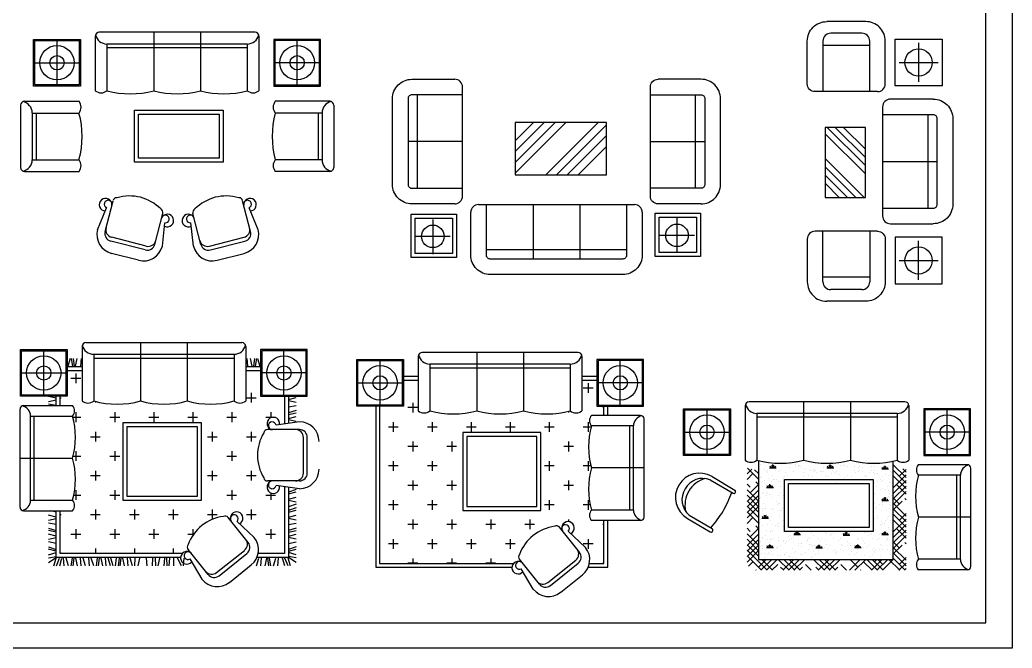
# Model space of a CAD drawing. Header units: inches. Extents: x 2.2 to 44.7, y 13.7 to 38.5.
# Drawn here: x 10.44 to 23.17, y 13.7 to 21.77 of the extents above; entities that cross this region are included whole.
import ezdxf

# ---------------------------------------------------------------- set-up
doc = ezdxf.new("R2010")
doc.units = ezdxf.units.IN
doc.header["$MEASUREMENT"] = 0
for name, color, linetype in [('02', 2, 'Continuous'), ('1', 1, 'Continuous'), ('4', 4, 'Continuous'), ('kadrbm', 4, 'Continuous')]:
    doc.layers.add(name, color=color, linetype=linetype)

# ---------------------------------------------------------------- blocks, each defined once
blk = doc.blocks.new('kadrbm')
at = {"layer": 'kadrbm', "color": 4}
blk.add_lwpolyline([(0, 0), (0, 24.797), (21, 24.797), (21, 0), (0, 0)], close=True, dxfattribs=at)
blk.add_lwpolyline([(20.663, 0.326), (20.663, 24.46), (0.337, 24.46), (0.337, 0.326), (20.663, 0.326)], dxfattribs=at)

msp = doc.modelspace()

# ---------------------------------------------------------------- linework, layer by layer
at = {"layer": '02'}
for p, q in [((11.408, 21.555), (11.408, 20.855)), ((13.458, 21.605), (11.458, 21.605)), ((12.158, 21.605), (12.158, 20.855)), ((12.758, 21.605), (12.758, 20.855)), ((13.508, 21.555), (13.508, 20.855)), ((21.243, 21.593), (20.843, 21.593)), ((10.617, 20.914), (10.617, 21.514)), ((10.617, 21.514), (11.217, 21.514)), ((10.632, 20.929), (10.632, 21.499)), ((10.632, 21.499), (11.202, 21.499)), ((10.917, 20.914), (10.917, 21.514)), ((11.202, 21.499), (11.202, 20.929)), ((11.217, 21.514), (11.217, 20.914)), ((11.558, 21.455), (11.558, 20.855)), ((13.358, 21.455), (11.558, 21.455)), ((13.358, 21.405), (11.558, 21.405)), ((13.358, 21.455), (13.358, 20.855)), ((13.698, 21.514), (13.698, 20.914)), ((14.298, 21.514), (13.698, 21.514)), ((13.713, 21.499), (13.713, 20.929)), ((14.283, 21.499), (13.713, 21.499)), ((13.998, 20.914), (13.998, 21.514)), ((14.283, 20.929), (14.283, 21.499)), ((14.298, 20.914), (14.298, 21.514)), ((20.743, 21.493), (20.743, 20.843)), ((21.343, 21.434), (20.743, 21.434)), ((21.343, 20.843), (21.343, 21.493)), ((21.971, 21.468), (21.971, 20.968)), ((10.617, 21.214), (11.217, 21.214)), ((14.298, 21.214), (13.698, 21.214)), ((21.721, 21.218), (22.221, 21.218)), ((11.217, 20.914), (10.617, 20.914)), ((11.202, 20.929), (10.632, 20.929)), ((13.698, 20.914), (14.298, 20.914)), ((13.713, 20.929), (14.283, 20.929)), ((15.542, 19.602), (15.542, 20.802)), ((19.107, 19.602), (19.107, 20.802)), ((10.449, 20.669), (10.449, 19.869)), ((10.499, 20.719), (11.199, 20.719)), ((14.417, 20.719), (13.717, 20.719)), ((14.467, 20.669), (14.467, 19.869)), ((10.599, 20.569), (10.599, 19.969)), ((10.599, 20.569), (11.199, 20.569)), ((10.649, 20.569), (10.649, 19.969)), ((14.317, 20.569), (13.717, 20.569)), ((14.267, 20.569), (14.267, 19.969)), ((14.317, 20.569), (14.317, 19.969)), ((22.087, 20.547), (22.087, 19.347)), ((16.12, 20.202), (15.42, 20.202)), ((18.529, 20.202), (19.229, 20.202)), ((10.599, 19.969), (11.199, 19.969)), ((14.317, 19.969), (13.717, 19.969)), ((21.509, 19.947), (22.209, 19.947)), ((10.499, 19.819), (11.199, 19.819)), ((14.417, 19.819), (13.717, 19.819)), ((11.437, 19.071), (11.553, 19.352)), ((11.534, 19.046), (11.636, 19.443)), ((13.4, 19.046), (13.298, 19.443)), ((13.497, 19.071), (13.38, 19.352)), ((16.325, 19.394), (18.325, 19.394)), ((17.025, 19.394), (17.025, 18.694)), ((17.625, 19.394), (17.625, 18.694)), ((12.171, 18.882), (12.273, 19.279)), ((12.763, 18.882), (12.661, 19.279)), ((12.268, 18.858), (12.301, 19.159)), ((12.666, 18.858), (12.633, 19.159)), ((15.741, 18.756), (15.741, 19.201)), ((18.871, 18.776), (18.871, 19.221)), ((12.062, 18.859), (11.618, 18.973)), ((12.872, 18.859), (13.316, 18.973)), ((15.962, 18.985), (15.516, 18.985)), ((19.094, 18.998), (18.648, 18.998)), ((20.743, 18.401), (20.743, 19.051)), ((21.343, 19.051), (21.343, 18.401)), ((12.049, 18.81), (11.606, 18.925)), ((12.884, 18.81), (13.328, 18.925)), ((21.971, 18.426), (21.971, 18.926)), ((11.964, 18.678), (11.617, 18.767)), ((12.97, 18.678), (13.317, 18.767)), ((16.425, 18.816), (18.225, 18.816)), ((21.721, 18.676), (22.221, 18.676)), ((21.343, 18.46), (20.743, 18.46)), ((21.243, 18.301), (20.843, 18.301)), ((11.238, 17.571), (11.238, 16.871)), ((11.288, 17.621), (13.288, 17.621)), ((11.988, 17.621), (11.988, 16.871)), ((12.588, 17.621), (12.588, 16.871)), ((13.338, 17.571), (13.338, 16.871)), ((10.447, 17.531), (11.047, 17.531)), ((10.447, 16.931), (10.447, 17.531)), ((10.462, 16.946), (10.462, 17.516)), ((10.462, 17.516), (11.032, 17.516)), ((11.032, 17.516), (11.032, 16.946)), ((11.047, 17.531), (11.047, 16.931)), ((11.388, 17.471), (13.188, 17.471)), ((11.388, 17.471), (11.388, 16.871)), ((13.188, 17.471), (13.188, 16.871)), ((14.128, 17.531), (13.528, 17.531)), ((13.528, 17.531), (13.528, 16.931)), ((14.113, 17.516), (13.543, 17.516)), ((13.543, 17.516), (13.543, 16.946)), ((14.113, 16.946), (14.113, 17.516)), ((14.128, 16.931), (14.128, 17.531)), ((15.552, 17.444), (15.552, 16.744)), ((17.602, 17.494), (15.602, 17.494)), ((16.302, 17.494), (16.302, 16.744)), ((16.902, 17.494), (16.902, 16.744)), ((17.652, 17.444), (17.652, 16.744)), ((11.388, 17.421), (13.188, 17.421)), ((14.762, 16.804), (14.762, 17.404)), ((14.762, 17.404), (15.362, 17.404)), ((14.777, 16.819), (14.777, 17.389)), ((14.777, 17.389), (15.347, 17.389)), ((15.062, 16.804), (15.062, 17.404)), ((15.347, 17.389), (15.347, 16.819)), ((15.362, 17.404), (15.362, 16.804)), ((17.502, 17.344), (15.702, 17.344)), ((15.702, 17.344), (15.702, 16.744)), ((17.502, 17.344), (17.502, 16.744)), ((17.843, 17.404), (17.843, 16.804)), ((18.443, 17.404), (17.843, 17.404)), ((17.858, 17.389), (17.858, 16.819)), ((18.428, 17.389), (17.858, 17.389)), ((18.143, 16.804), (18.143, 17.404)), ((18.428, 16.819), (18.428, 17.389)), ((18.443, 16.804), (18.443, 17.404)), ((17.502, 17.294), (15.702, 17.294)), ((14.762, 17.104), (15.362, 17.104)), ((18.443, 17.104), (17.843, 17.104)), ((11.032, 16.946), (10.462, 16.946)), ((13.543, 16.946), (14.113, 16.946)), ((11.047, 16.931), (10.447, 16.931)), ((10.487, 16.812), (11.117, 16.812)), ((13.528, 16.931), (14.128, 16.931)), ((15.347, 16.819), (14.777, 16.819)), ((17.858, 16.819), (18.428, 16.819)), ((19.746, 16.812), (19.746, 16.112)), ((21.796, 16.862), (19.796, 16.862)), ((20.496, 16.862), (20.496, 16.112)), ((21.096, 16.862), (21.096, 16.112)), ((21.846, 16.812), (21.846, 16.112)), ((10.442, 15.507), (10.442, 16.767)), ((15.362, 16.804), (14.762, 16.804)), ((18.403, 16.686), (17.773, 16.686)), ((17.843, 16.804), (18.443, 16.804)), ((18.956, 16.171), (18.956, 16.771)), ((18.956, 16.771), (19.556, 16.771)), ((18.971, 16.186), (18.971, 16.756)), ((18.971, 16.756), (19.541, 16.756)), ((19.256, 16.171), (19.256, 16.771)), ((19.541, 16.756), (19.541, 16.186)), ((19.556, 16.771), (19.556, 16.171)), ((19.896, 16.712), (19.896, 16.112)), ((21.696, 16.712), (19.896, 16.712)), ((21.696, 16.712), (21.696, 16.112)), ((22.037, 16.771), (22.037, 16.171)), ((22.637, 16.771), (22.037, 16.771)), ((22.052, 16.756), (22.052, 16.186)), ((22.622, 16.756), (22.052, 16.756)), ((22.337, 16.171), (22.337, 16.771)), ((22.622, 16.186), (22.622, 16.756)), ((22.637, 16.171), (22.637, 16.771)), ((10.577, 16.677), (11.117, 16.677)), ((10.577, 15.597), (10.577, 16.677)), ((10.622, 15.597), (10.622, 16.677)), ((11.767, 15.594), (11.767, 16.594)), ((11.767, 16.594), (12.767, 16.594)), ((12.767, 16.594), (12.767, 15.594)), ((14.028, 16.603), (13.728, 16.56)), ((18.313, 16.551), (17.773, 16.551)), ((18.268, 15.471), (18.268, 16.551)), ((18.313, 15.471), (18.313, 16.551)), ((18.448, 15.381), (18.448, 16.641)), ((21.696, 16.662), (19.896, 16.662)), ((11.817, 15.644), (11.817, 16.544)), ((11.817, 16.544), (12.717, 16.544)), ((12.717, 16.544), (12.717, 15.644)), ((14.028, 16.503), (13.618, 16.503)), ((17.123, 16.467), (16.123, 16.467)), ((16.123, 16.467), (16.123, 15.467)), ((17.123, 15.467), (17.123, 16.467)), ((18.956, 16.471), (19.556, 16.471)), ((22.637, 16.471), (22.037, 16.471)), ((14.078, 15.945), (14.078, 16.403)), ((14.128, 15.945), (14.128, 16.403)), ((17.073, 16.417), (16.173, 16.417)), ((16.173, 16.417), (16.173, 15.517)), ((17.073, 15.517), (17.073, 16.417)), ((19.556, 16.171), (18.956, 16.171)), ((19.541, 16.186), (18.971, 16.186)), ((22.037, 16.171), (22.637, 16.171)), ((22.052, 16.186), (22.622, 16.186)), ((10.442, 16.137), (11.117, 16.137)), ((22.597, 16.053), (21.967, 16.053)), ((18.448, 16.011), (17.773, 16.011)), ((22.507, 15.918), (21.967, 15.918)), ((22.462, 14.838), (22.462, 15.918)), ((22.507, 14.838), (22.507, 15.918)), ((22.642, 14.748), (22.642, 16.008)), ((14.028, 15.845), (13.618, 15.845)), ((14.028, 15.745), (13.728, 15.788)), ((19.296, 15.86), (19.59, 15.687)), ((19.321, 15.901), (19.615, 15.728)), ((19.621, 15.702), (19.616, 15.693)), ((10.577, 15.597), (11.117, 15.597)), ((12.767, 15.594), (11.767, 15.594)), ((12.717, 15.644), (11.817, 15.644)), ((10.487, 15.462), (11.117, 15.462)), ((16.123, 15.467), (17.123, 15.467)), ((16.173, 15.517), (17.073, 15.517)), ((18.313, 15.471), (17.773, 15.471)), ((19.029, 15.405), (19.322, 15.232)), ((13.369, 15.055), (13.113, 15.375)), ((13.447, 15.117), (13.226, 15.325)), ((18.403, 15.336), (17.773, 15.336)), ((19.004, 15.363), (19.298, 15.19)), ((22.642, 15.378), (21.967, 15.378)), ((17.619, 14.929), (17.363, 15.249)), ((17.697, 14.991), (17.476, 15.199)), ((19.324, 15.197), (19.329, 15.205)), ((12.855, 14.644), (12.599, 14.964)), ((12.964, 14.667), (13.322, 14.953)), ((12.996, 14.628), (13.353, 14.914)), ((12.777, 14.582), (12.623, 14.843)), ((17.105, 14.518), (16.849, 14.838)), ((17.215, 14.541), (17.572, 14.827)), ((17.246, 14.502), (17.604, 14.788)), ((22.507, 14.838), (21.967, 14.838)), ((13.128, 14.542), (13.408, 14.766)), ((17.027, 14.455), (16.873, 14.717)), ((22.597, 14.703), (21.967, 14.703)), ((17.379, 14.416), (17.658, 14.64))]:
    msp.add_line(p, q, dxfattribs=at)
for points in [[(21.443, 20.843), (20.643, 20.843, -0.414214), (20.543, 20.943), (20.543, 21.493, -0.414214), (20.793, 21.743)], [(21.443, 20.843, 0.414214), (21.543, 20.943), (21.543, 21.493, 0.414214), (21.293, 21.743), (20.793, 21.743, 0.414214)], [(16.02, 19.402), (15.47, 19.402, -0.414214), (15.22, 19.652), (15.22, 20.752, -0.414214), (15.47, 21.002), (16.02, 21.002, -0.414214)], [(16.02, 19.402, 0.414214), (16.12, 19.502), (16.12, 20.902, 0.414214), (16.02, 21.002)], [(19.179, 19.402), (18.629, 19.402, -0.414214), (18.529, 19.502), (18.529, 20.902, -0.414214), (18.629, 21.002)], [(19.179, 19.402, 0.414214), (19.429, 19.652), (19.429, 20.752, 0.414214), (19.179, 21.002), (18.629, 21.002, 0.414214)], [(16.12, 20.802), (15.47, 20.802, 0.414214), (15.42, 20.752), (15.42, 19.652, 0.414214), (15.47, 19.602), (16.12, 19.602)], [(18.529, 20.802), (19.179, 20.802, -0.414214), (19.229, 20.752), (19.229, 19.652, -0.414214), (19.179, 19.602), (18.529, 19.602)], [(22.159, 20.747), (21.609, 20.747, 0.414214), (21.509, 20.647), (21.509, 19.247, 0.414214), (21.609, 19.147), (22.159, 19.147, 0.414214)], [(22.159, 20.747, -0.414214), (22.409, 20.497), (22.409, 19.397, -0.414214), (22.159, 19.147)], [(21.509, 19.347), (22.159, 19.347, 0.414214), (22.209, 19.397), (22.209, 20.497, 0.414214), (22.159, 20.547), (21.509, 20.547)], [(18.225, 19.394), (18.225, 18.744, -0.414214), (18.175, 18.694), (16.475, 18.694, -0.414214), (16.425, 18.744), (16.425, 19.394)], [(18.425, 19.294), (18.425, 18.744, -0.414214), (18.175, 18.494), (16.475, 18.494, -0.414214), (16.225, 18.744), (16.225, 19.294)], [(21.443, 19.051), (20.643, 19.051, 0.414214), (20.543, 18.951), (20.543, 18.401, 0.414214), (20.793, 18.151)], [(21.443, 19.051, -0.414214), (21.543, 18.951), (21.543, 18.401, -0.414214), (21.293, 18.151), (20.793, 18.151, -0.414214)]]:
    msp.add_lwpolyline(points, format="xyb", dxfattribs=at)
for points in [[(21.671, 21.518), (22.271, 21.518), (22.271, 20.918), (21.671, 20.918)], [(11.912, 19.938), (11.912, 20.605), (13.048, 20.605), (13.048, 19.938)], [(11.962, 19.988), (11.962, 20.555), (12.998, 20.555), (12.998, 19.988)], [(16.795, 20.447), (16.795, 19.776), (17.965, 19.776), (17.965, 20.447)], [(20.772, 19.485), (21.288, 19.485), (21.288, 20.385), (20.772, 20.385)], [(16.041, 19.269), (16.041, 18.713), (15.461, 18.713), (15.461, 19.269)], [(19.172, 19.283), (19.172, 18.726), (18.593, 18.726), (18.593, 19.283)], [(19.122, 19.233), (19.122, 18.776), (18.643, 18.776), (18.643, 19.233)], [(15.991, 19.219), (15.991, 18.763), (15.511, 18.763), (15.511, 19.219)], [(21.671, 18.376), (22.271, 18.376), (22.271, 18.976), (21.671, 18.976)], [(20.25, 15.195), (20.25, 15.862), (21.386, 15.862), (21.386, 15.195)], [(20.3, 15.245), (20.3, 15.812), (21.336, 15.812), (21.336, 15.245)]]:
    msp.add_lwpolyline(points, close=True, dxfattribs=at)
for centre, radius in [((10.917, 21.214), 0.221), ((13.998, 21.214), 0.221), ((21.971, 21.218), 0.175), ((10.917, 21.214), 0.0916), ((13.998, 21.214), 0.0916), ((15.739, 18.985), 0.145), ((18.871, 18.998), 0.145), ((21.971, 18.676), 0.175), ((15.062, 17.104), 0.221), ((18.143, 17.104), 0.221), ((15.062, 17.104), 0.0916), ((18.143, 17.104), 0.0916), ((19.256, 16.471), 0.221), ((22.337, 16.471), 0.221), ((19.256, 16.471), 0.0916), ((22.337, 16.471), 0.0916)]:
    msp.add_circle(centre, radius, dxfattribs=at)
for centre, radius, start, end in [((11.458, 21.555), 0.05, 90, 180), ((11.558, 21.605), 0.15, 192.2788, 269.9459), ((13.358, 21.605), 0.15, 270.0541, 347.7212), ((13.458, 21.555), 0.05, 0, 90), ((20.843, 21.493), 0.1, 90, 180), ((21.243, 21.493), 0.1, 0, 90), ((11.483, 20.947), 0.119, 230.8983, 309.1017), ((11.858, 21.952), 1.137, 254.708, 285.292), ((12.458, 21.952), 1.137, 254.708, 285.292), ((13.058, 21.952), 1.137, 254.708, 285.292), ((13.433, 20.947), 0.119, 230.8983, 309.1017), ((10.499, 20.669), 0.05, 90, 180), ((10.449, 20.569), 0.15, 0.0541, 77.7212), ((11.107, 20.644), 0.119, 320.8983, 39.1017), ((13.809, 20.644), 0.119, 140.8983, 219.1017), ((14.467, 20.569), 0.15, 102.2788, 179.9459), ((14.417, 20.669), 0.05, 0, 90), ((10.102, 20.269), 1.137, 344.708, 15.292), ((14.814, 20.269), 1.137, 164.708, 195.292), ((10.499, 19.869), 0.05, 180, 270), ((10.449, 19.969), 0.15, 282.2788, 359.9459), ((11.107, 19.894), 0.119, 320.8983, 39.1017), ((13.809, 19.894), 0.119, 140.8983, 219.1017), ((14.467, 19.969), 0.15, 180.0541, 257.7212), ((14.417, 19.869), 0.05, 270, 0), ((11.684, 19.431), 0.05, 87.6948, 165.5797), ((11.847, 18.942), 0.562, 44.567, 106.5924), ((13.087, 18.942), 0.562, 73.4076, 135.433), ((13.25, 19.431), 0.05, 14.4203, 92.3052), ((11.54, 19.392), 0.0808, 355.4923, 267.2051), ((11.573, 19.398), 0.05, 345.5797, 247.4496), ((13.361, 19.398), 0.05, 292.5504, 194.4203), ((13.393, 19.392), 0.0808, 272.7949, 184.5077), ((16.325, 19.294), 0.1, 90, 180), ((18.325, 19.294), 0.1, 0, 90), ((12.225, 19.292), 0.05, 345.5797, 63.4646), ((12.332, 19.188), 0.0808, 243.9543, 155.6671), ((12.307, 19.209), 0.05, 263.7098, 165.5797), ((12.602, 19.188), 0.0808, 24.3329, 296.0457), ((12.627, 19.209), 0.05, 14.4203, 276.2902), ((12.709, 19.292), 0.05, 116.5354, 194.4203), ((11.679, 19.009), 0.25, 165.5797, 255.5797), ((11.631, 19.021), 0.1, 165.5797, 255.5797), ((11.643, 19.07), 0.1, 165.5797, 255.5797), ((13.291, 19.07), 0.1, 284.4203, 14.4203), ((13.255, 19.009), 0.25, 284.4203, 14.4203), ((13.303, 19.021), 0.1, 284.4203, 14.4203), ((12.026, 18.92), 0.25, 255.5797, 345.5797), ((12.074, 18.907), 0.1, 255.5797, 345.5797), ((12.087, 18.956), 0.1, 255.5797, 345.5797), ((12.908, 18.92), 0.25, 194.4203, 284.4203), ((12.847, 18.956), 0.1, 194.4203, 284.4203), ((12.86, 18.907), 0.1, 194.4203, 284.4203), ((20.843, 18.401), 0.1, 180, 270), ((21.243, 18.401), 0.1, 270, 0), ((11.288, 17.571), 0.05, 90, 180), ((11.388, 17.621), 0.15, 192.2788, 269.9459), ((13.188, 17.621), 0.15, 270.0541, 347.7212), ((13.288, 17.571), 0.05, 0, 90), ((15.602, 17.444), 0.05, 90, 180), ((15.702, 17.495), 0.15, 192.2788, 269.9459), ((17.502, 17.495), 0.15, 270.0541, 347.7212), ((17.602, 17.444), 0.05, 0, 90), ((10.487, 16.767), 0.045, 90, 180), ((10.442, 16.677), 0.135, 0.0541, 77.7212), ((11.034, 16.744), 0.107, 320.8983, 39.1017), ((11.313, 16.963), 0.119, 230.8983, 309.1017), ((11.688, 17.968), 1.137, 254.708, 285.292), ((12.288, 17.968), 1.137, 254.708, 285.292), ((12.888, 17.968), 1.137, 254.708, 285.292), ((13.263, 16.963), 0.119, 230.8983, 309.1017), ((19.796, 16.812), 0.05, 90, 180), ((19.897, 16.862), 0.15, 192.2788, 269.9459), ((21.696, 16.862), 0.15, 270.0541, 347.7212), ((21.796, 16.812), 0.05, 0, 90), ((15.627, 16.837), 0.119, 230.8983, 309.1017), ((16.002, 17.842), 1.137, 254.708, 285.292), ((16.602, 17.842), 1.137, 254.708, 285.292), ((17.202, 17.842), 1.137, 254.708, 285.292), ((17.577, 16.837), 0.119, 230.8983, 309.1017), ((17.856, 16.618), 0.107, 140.8983, 219.1017), ((18.448, 16.55), 0.135, 102.2788, 179.9459), ((18.403, 16.641), 0.045, 0, 90), ((10.129, 16.407), 1.024, 344.708, 15.292), ((13.692, 16.582), 0.0808, 348.3746, 260.0874), ((13.678, 16.553), 0.05, 8.1301, 270), ((14.028, 16.353), 0.25, 0, 90), ((18.761, 16.281), 1.024, 164.708, 195.292), ((14.051, 16.174), 0.562, 148.9873, 211.0127), ((13.618, 16.453), 0.05, 90, 167.8849), ((13.978, 16.403), 0.1, 0, 90), ((14.028, 16.403), 0.1, 0, 90), ((10.129, 15.867), 1.024, 344.708, 15.292), ((19.821, 16.204), 0.119, 230.8983, 309.1017), ((20.196, 17.209), 1.137, 254.708, 285.292), ((20.796, 17.209), 1.137, 254.708, 285.292), ((21.396, 17.209), 1.137, 254.708, 285.292), ((21.771, 16.204), 0.119, 230.8983, 309.1017), ((22.05, 15.985), 0.107, 140.8983, 219.1017), ((22.643, 15.918), 0.135, 102.2788, 179.9459), ((22.597, 16.008), 0.045, 0, 90), ((13.978, 15.945), 0.1, 270, 0), ((14.028, 15.995), 0.25, 270, 0), ((14.028, 15.945), 0.1, 270, 0), ((18.761, 15.741), 1.024, 164.708, 195.292), ((19.163, 15.632), 0.312, 59.5132, 239.5132), ((22.955, 15.648), 1.024, 164.708, 195.292), ((13.618, 15.895), 0.05, 192.1151, 270), ((13.692, 15.765), 0.0808, 99.9126, 11.6254), ((13.678, 15.795), 0.05, 90, 351.8699), ((19.202, 15.623), 0.255, 68.2714, 152.3039), ((19.332, 15.534), 0.357, 106.6891, 149.7812), ((19.19, 15.602), 0.255, 146.7225, 230.7549), ((19.33, 15.532), 0.357, 149.2452, 192.3373), ((17.914, 16.316), 1.771, 330.9061, 339.5481), ((19.6, 15.703), 0.0192, 239.5132, 329.5132), ((19.605, 15.711), 0.0192, 329.5132, 59.5132), ((10.442, 15.597), 0.135, 282.2788, 359.9459), ((11.034, 15.529), 0.107, 320.8983, 39.1017), ((10.487, 15.507), 0.045, 180, 270), ((13.19, 15.36), 0.05, 316.7662, 218.6361), ((13.221, 15.367), 0.0808, 297.0106, 208.7235), ((17.856, 15.403), 0.107, 140.8983, 219.1017), ((18.448, 15.471), 0.135, 180.0541, 257.7212), ((17.959, 16.392), 1.771, 319.4783, 328.1203), ((13.126, 14.832), 0.562, 97.6234, 159.6488), ((13.074, 15.344), 0.05, 38.6361, 116.521), ((17.44, 15.233), 0.05, 316.7662, 218.6361), ((17.472, 15.241), 0.0808, 297.0106, 208.7235), ((18.403, 15.381), 0.045, 270, 0), ((22.955, 15.108), 1.024, 164.708, 195.292), ((17.377, 14.705), 0.562, 97.6234, 159.6488), ((17.324, 15.218), 0.05, 38.6361, 116.521), ((19.308, 15.207), 0.0192, 239.5132, 329.5132), ((19.313, 15.215), 0.0192, 329.5132, 59.5132), ((12.638, 14.995), 0.05, 140.7512, 218.6361), ((13.26, 15.032), 0.1, 308.6361, 38.6361), ((13.291, 14.992), 0.1, 308.6361, 38.6361), ((13.252, 14.961), 0.25, 308.6361, 38.6361), ((12.583, 14.857), 0.0808, 48.5486, 320.2615), ((12.597, 14.886), 0.05, 38.6361, 300.506), ((16.889, 14.869), 0.05, 140.7512, 218.6361), ((17.51, 14.905), 0.1, 308.6361, 38.6361), ((17.541, 14.866), 0.1, 308.6361, 38.6361), ((17.502, 14.835), 0.25, 308.6361, 38.6361), ((16.833, 14.731), 0.0808, 48.5486, 320.2615), ((16.848, 14.76), 0.05, 38.6361, 300.506), ((22.05, 14.77), 0.107, 140.8983, 219.1017), ((22.643, 14.838), 0.135, 180.0541, 257.7212), ((12.902, 14.746), 0.1, 218.6361, 308.6361), ((12.933, 14.706), 0.1, 218.6361, 308.6361), ((22.597, 14.748), 0.045, 270, 0), ((12.972, 14.738), 0.25, 218.6361, 308.6361), ((17.152, 14.619), 0.1, 218.6361, 308.6361), ((17.183, 14.58), 0.1, 218.6361, 308.6361), ((17.222, 14.611), 0.25, 218.6361, 308.6361)]:
    msp.add_arc(centre, radius, start, end, dxfattribs=at)
at = {"layer": '1'}
for p, q in [((16.795, 20.211), (17.031, 20.447)), ((16.795, 20.073), (17.168, 20.447)), ((16.795, 19.935), (17.306, 20.447)), ((16.795, 19.797), (17.444, 20.447)), ((17.187, 19.776), (17.858, 20.447)), ((17.325, 19.776), (17.965, 20.416)), ((21.288, 19.893), (20.796, 20.385)), ((21.288, 19.999), (20.902, 20.385)), ((21.288, 20.105), (21.008, 20.385)), ((17.463, 19.776), (17.965, 20.278)), ((21.288, 19.787), (20.772, 20.303)), ((17.601, 19.776), (17.965, 20.14)), ((21.271, 19.485), (20.772, 19.985)), ((21.165, 19.485), (20.772, 19.879)), ((21.059, 19.485), (20.772, 19.772)), ((20.953, 19.485), (20.772, 19.666))]:
    msp.add_line(p, q, dxfattribs=at)
at = {"layer": '4'}
for p, q in [((10.747, 16.931), (10.747, 17.531)), ((13.828, 16.931), (13.828, 17.531)), ((11.085, 17.417), (11.054, 17.317)), ((11.1, 17.417), (11.115, 17.317)), ((11.125, 17.417), (11.137, 17.317)), ((11.155, 17.317), (11.176, 17.417)), ((11.226, 17.417), (11.217, 17.317)), ((13.35, 17.417), (13.359, 17.317)), ((13.421, 17.317), (13.4, 17.417)), ((13.451, 17.417), (13.438, 17.317)), ((13.475, 17.417), (13.461, 17.317)), ((13.491, 17.417), (13.521, 17.317)), ((10.447, 17.231), (11.047, 17.231)), ((11.159, 17.226), (11.159, 17.101)), ((14.128, 17.231), (13.528, 17.231)), ((11.096, 17.163), (11.221, 17.163)), ((17.731, 17.099), (17.731, 16.974)), ((13.409, 16.976), (13.409, 16.851)), ((17.794, 17.037), (17.669, 17.037)), ((10.906, 16.906), (10.806, 16.93)), ((10.806, 16.866), (10.906, 16.888)), ((10.906, 16.812), (10.806, 16.83)), ((10.956, 16.913), (10.971, 16.913)), ((11.409, 16.865), (11.409, 16.851)), ((11.909, 16.852), (11.909, 16.851)), ((13.346, 16.913), (13.471, 16.913)), ((13.885, 16.89), (13.985, 16.914)), ((13.985, 16.851), (13.885, 16.872)), ((13.885, 16.797), (13.985, 16.815)), ((15.481, 16.849), (15.481, 16.724)), ((11.159, 16.726), (11.159, 16.601)), ((11.659, 16.726), (11.659, 16.601)), ((12.159, 16.726), (12.159, 16.601)), ((12.659, 16.726), (12.659, 16.601)), ((13.159, 16.726), (13.159, 16.601)), ((13.659, 16.726), (13.659, 16.656)), ((13.985, 16.751), (13.885, 16.718)), ((13.885, 16.697), (13.985, 16.721)), ((15.544, 16.787), (15.419, 16.787)), ((16.981, 16.726), (16.981, 16.724)), ((17.481, 16.739), (17.481, 16.724)), ((17.934, 16.787), (17.919, 16.787)), ((11.121, 16.663), (11.221, 16.663)), ((11.596, 16.663), (11.721, 16.663)), ((12.096, 16.663), (12.221, 16.663)), ((12.596, 16.663), (12.721, 16.663)), ((13.096, 16.663), (13.221, 16.663)), ((13.596, 16.663), (13.721, 16.663)), ((13.885, 16.648), (13.985, 16.672)), ((13.985, 16.609), (13.885, 16.63)), ((15.231, 16.599), (15.231, 16.474)), ((15.731, 16.599), (15.731, 16.474)), ((16.231, 16.599), (16.231, 16.474)), ((16.731, 16.599), (16.731, 16.474)), ((17.231, 16.599), (17.231, 16.474)), ((17.731, 16.599), (17.731, 16.474)), ((11.409, 16.476), (11.409, 16.351)), ((12.909, 16.476), (12.909, 16.351)), ((13.409, 16.476), (13.409, 16.351)), ((15.294, 16.537), (15.169, 16.537)), ((15.794, 16.537), (15.669, 16.537)), ((16.294, 16.537), (16.169, 16.537)), ((16.794, 16.537), (16.669, 16.537)), ((17.294, 16.537), (17.169, 16.537)), ((17.769, 16.537), (17.669, 16.537)), ((11.346, 16.413), (11.471, 16.413)), ((12.846, 16.413), (12.971, 16.413)), ((13.346, 16.413), (13.471, 16.413)), ((15.481, 16.349), (15.481, 16.224)), ((15.981, 16.349), (15.981, 16.224)), ((17.481, 16.349), (17.481, 16.224)), ((11.159, 16.226), (11.159, 16.101)), ((11.659, 16.226), (11.659, 16.101)), ((13.159, 16.226), (13.159, 16.101)), ((15.544, 16.287), (15.419, 16.287)), ((16.044, 16.287), (15.919, 16.287)), ((17.544, 16.287), (17.419, 16.287)), ((11.124, 16.163), (11.221, 16.163)), ((11.596, 16.163), (11.721, 16.163)), ((13.096, 16.163), (13.221, 16.163)), ((15.231, 16.099), (15.231, 15.974)), ((15.731, 16.099), (15.731, 15.974)), ((17.231, 16.099), (17.231, 15.974)), ((17.731, 16.099), (17.731, 15.974)), ((19.918, 16.109), (19.918, 14.837)), ((19.944, 16.051), (19.944, 16.051)), ((20.091, 16.01), (20.091, 16.045)), ((20.102, 16.01), (20.102, 16.054)), ((20.113, 16.01), (20.113, 16.045)), ((20.326, 16.059), (20.326, 16.059)), ((20.387, 16.051), (20.387, 16.051)), ((20.426, 16.046), (20.426, 16.046)), ((20.826, 16.01), (20.826, 16.045)), ((20.837, 16.01), (20.837, 16.054)), ((20.848, 16.01), (20.848, 16.045)), ((20.859, 16.095), (20.859, 16.095)), ((20.964, 16.045), (20.964, 16.045)), ((21.011, 16.049), (21.011, 16.049)), ((21.584, 16.048), (21.584, 16.048)), ((21.645, 14.837), (21.645, 16.101)), ((21.811, 15.887), (21.645, 16.053)), ((11.409, 15.976), (11.409, 15.851)), ((12.909, 15.976), (12.909, 15.851)), ((13.409, 15.976), (13.409, 15.851)), ((15.294, 16.037), (15.169, 16.037)), ((15.794, 16.037), (15.669, 16.037)), ((17.294, 16.037), (17.169, 16.037)), ((17.766, 16.037), (17.669, 16.037)), ((19.771, 15.934), (19.831, 15.995)), ((19.771, 15.864), (19.846, 15.939)), ((19.918, 15.868), (19.775, 16.01)), ((19.918, 15.939), (19.867, 15.989)), ((19.996, 15.989), (19.996, 15.989)), ((20.015, 15.961), (20.015, 15.961)), ((20.029, 15.973), (20.029, 15.973)), ((20.032, 15.958), (20.032, 15.958)), ((20.145, 16.01), (20.058, 16.01)), ((20.08, 16.01), (20.066, 16.034)), ((20.093, 15.915), (20.093, 15.915)), ((20.124, 16.01), (20.138, 16.034)), ((20.125, 16.007), (20.125, 16.007)), ((20.126, 16.024), (20.126, 16.024)), ((20.129, 15.98), (20.129, 15.98)), ((20.139, 16.02), (20.139, 16.02)), ((20.177, 15.969), (20.177, 15.969)), ((20.199, 15.982), (20.199, 15.982)), ((20.266, 15.957), (20.266, 15.957)), ((20.31, 16.011), (20.31, 16.011)), ((20.365, 15.965), (20.365, 15.965)), ((20.397, 16.035), (20.397, 16.035)), ((20.43, 16.025), (20.43, 16.025)), ((20.444, 16.037), (20.444, 16.037)), ((20.459, 16.028), (20.459, 16.028)), ((20.475, 16.006), (20.475, 16.006)), ((20.499, 15.957), (20.499, 15.957)), ((20.516, 16.005), (20.516, 16.005)), ((20.577, 15.997), (20.577, 15.997)), ((20.587, 15.981), (20.587, 15.981)), ((20.616, 15.992), (20.616, 15.992)), ((20.62, 15.97), (20.62, 15.97)), ((20.633, 15.983), (20.633, 15.983)), ((20.649, 15.973), (20.649, 15.973)), ((20.664, 15.951), (20.664, 15.951)), ((20.71, 15.965), (20.71, 15.965)), ((20.721, 15.968), (20.721, 15.968)), ((20.746, 16.023), (20.746, 16.023)), ((20.749, 15.96), (20.749, 15.96)), ((20.881, 16.01), (20.793, 16.01)), ((20.815, 16.01), (20.801, 16.034)), ((20.851, 15.946), (20.851, 15.946)), ((20.859, 16.01), (20.873, 16.034)), ((20.861, 16.007), (20.861, 16.007)), ((20.862, 16.024), (20.862, 16.024)), ((20.865, 15.98), (20.865, 15.98)), ((20.874, 16.02), (20.874, 16.02)), ((20.898, 15.951), (20.898, 15.951)), ((20.912, 15.969), (20.912, 15.969)), ((20.912, 15.938), (20.912, 15.938)), ((20.951, 15.933), (20.951, 15.933)), ((21.025, 16.037), (21.025, 16.037)), ((21.053, 15.92), (21.053, 15.92)), ((21.064, 16.032), (21.064, 16.032)), ((21.145, 16.029), (21.145, 16.029)), ((21.145, 15.978), (21.145, 15.978)), ((21.161, 15.956), (21.161, 15.956)), ((21.206, 16.021), (21.206, 16.021)), ((21.206, 15.97), (21.206, 15.97)), ((21.217, 16.024), (21.217, 16.024)), ((21.217, 15.973), (21.217, 15.973)), ((21.245, 16.016), (21.245, 16.016)), ((21.245, 15.965), (21.245, 15.965)), ((21.286, 15.917), (21.286, 15.917)), ((21.347, 15.952), (21.347, 15.952)), ((21.361, 16.036), (21.361, 16.036)), ((21.361, 15.985), (21.361, 15.985)), ((21.394, 15.956), (21.394, 15.956)), ((21.408, 15.944), (21.408, 15.944)), ((21.409, 16.025), (21.409, 16.025)), ((21.409, 15.974), (21.409, 15.974)), ((21.447, 15.939), (21.447, 15.939)), ((21.585, 15.995), (21.497, 15.995)), ((21.5, 16.011), (21.5, 16.011)), ((21.519, 15.995), (21.505, 16.019)), ((21.53, 15.995), (21.53, 16.03)), ((21.541, 15.995), (21.541, 16.039)), ((21.549, 15.925), (21.549, 15.925)), ((21.552, 15.995), (21.552, 16.03)), ((21.563, 15.995), (21.577, 16.019)), ((21.57, 16.035), (21.57, 16.035)), ((21.587, 15.919), (21.587, 15.919)), ((21.605, 15.972), (21.605, 15.972)), ((21.61, 15.917), (21.61, 15.917)), ((21.628, 15.956), (21.628, 15.956)), ((21.811, 15.816), (21.645, 15.982)), ((21.645, 15.967), (21.653, 15.975)), ((21.645, 15.755), (21.811, 15.921)), ((21.723, 15.904), (21.811, 15.991)), ((21.811, 15.958), (21.769, 16)), ((11.346, 15.913), (11.471, 15.913)), ((12.846, 15.913), (12.971, 15.913)), ((13.346, 15.913), (13.471, 15.913)), ((15.544, 15.787), (15.419, 15.787)), ((15.481, 15.849), (15.481, 15.724)), ((16.044, 15.787), (15.919, 15.787)), ((15.981, 15.849), (15.981, 15.724)), ((17.544, 15.787), (17.419, 15.787)), ((17.481, 15.849), (17.481, 15.724)), ((19.811, 15.763), (19.771, 15.803)), ((19.811, 15.692), (19.918, 15.799)), ((19.918, 15.797), (19.881, 15.833)), ((19.917, 15.869), (19.918, 15.869)), ((19.941, 15.886), (19.941, 15.886)), ((19.95, 15.901), (19.95, 15.901)), ((19.991, 15.845), (19.991, 15.845)), ((20.043, 15.873), (20.043, 15.873)), ((20.052, 15.757), (20.052, 15.792)), ((20.063, 15.757), (20.063, 15.801)), ((20.074, 15.757), (20.074, 15.792)), ((20.086, 15.842), (20.086, 15.842)), ((20.104, 15.865), (20.104, 15.865)), ((20.117, 15.863), (20.117, 15.863)), ((20.143, 15.86), (20.143, 15.86)), ((20.175, 15.835), (20.175, 15.835)), ((20.194, 15.838), (20.194, 15.838)), ((20.24, 15.895), (20.24, 15.895)), ((20.245, 15.846), (20.245, 15.846)), ((20.254, 15.908), (20.254, 15.908)), ((20.289, 15.913), (20.289, 15.913)), ((20.351, 15.862), (20.351, 15.862)), ((20.492, 15.905), (20.492, 15.905)), ((20.554, 15.91), (20.554, 15.91)), ((20.584, 15.862), (20.584, 15.862)), ((20.615, 15.901), (20.615, 15.901)), ((20.749, 15.856), (20.749, 15.856)), ((20.776, 15.899), (20.776, 15.899)), ((20.79, 15.912), (20.79, 15.912)), ((20.811, 15.899), (20.811, 15.899)), ((20.908, 15.824), (20.908, 15.824)), ((20.983, 15.856), (20.983, 15.856)), ((21.014, 15.891), (21.014, 15.891)), ((21.111, 15.906), (21.111, 15.906)), ((21.245, 15.861), (21.245, 15.861)), ((21.273, 15.904), (21.273, 15.904)), ((21.307, 15.904), (21.307, 15.904)), ((21.404, 15.83), (21.404, 15.83)), ((21.447, 15.841), (21.447, 15.841)), ((21.479, 15.861), (21.479, 15.861)), ((21.498, 15.838), (21.498, 15.838)), ((21.51, 15.897), (21.51, 15.897)), ((21.512, 15.851), (21.512, 15.851)), ((21.6, 15.827), (21.6, 15.827)), ((21.811, 15.746), (21.645, 15.911)), ((21.645, 15.684), (21.811, 15.85)), ((21.811, 15.675), (21.688, 15.798)), ((11.133, 15.663), (11.221, 15.663)), ((11.159, 15.726), (11.159, 15.601)), ((11.596, 15.663), (11.721, 15.663)), ((11.659, 15.726), (11.659, 15.601)), ((13.096, 15.663), (13.221, 15.663)), ((13.159, 15.726), (13.159, 15.601)), ((13.596, 15.663), (13.721, 15.663)), ((13.659, 15.692), (13.659, 15.601)), ((13.985, 15.733), (13.885, 15.699)), ((13.885, 15.678), (13.985, 15.703)), ((19.917, 15.586), (19.771, 15.732)), ((19.771, 15.581), (19.918, 15.728)), ((19.918, 15.514), (19.771, 15.661)), ((19.972, 15.77), (19.972, 15.77)), ((19.974, 15.688), (19.974, 15.688)), ((19.987, 15.7), (19.987, 15.7)), ((20.107, 15.757), (20.019, 15.757)), ((20.021, 15.694), (20.021, 15.694)), ((20.041, 15.757), (20.027, 15.781)), ((20.035, 15.68), (20.035, 15.68)), ((20.057, 15.675), (20.057, 15.675)), ((20.074, 15.675), (20.074, 15.675)), ((20.085, 15.757), (20.099, 15.781)), ((20.087, 15.754), (20.087, 15.754)), ((20.088, 15.771), (20.088, 15.771)), ((20.1, 15.767), (20.1, 15.767)), ((20.176, 15.661), (20.176, 15.661)), ((20.189, 15.693), (20.189, 15.693)), ((20.205, 15.77), (20.205, 15.77)), ((21.399, 15.685), (21.399, 15.685)), ((21.418, 15.673), (21.418, 15.673)), ((21.433, 15.779), (21.433, 15.779)), ((21.48, 15.74), (21.48, 15.74)), ((21.505, 15.752), (21.505, 15.752)), ((21.541, 15.732), (21.541, 15.732)), ((21.567, 15.768), (21.567, 15.768)), ((21.58, 15.727), (21.58, 15.727)), ((21.596, 15.683), (21.596, 15.683)), ((21.645, 15.614), (21.811, 15.779)), ((21.645, 15.543), (21.811, 15.709)), ((13.885, 15.612), (13.985, 15.636)), ((13.985, 15.573), (13.885, 15.594)), ((13.985, 15.545), (13.885, 15.512)), ((15.294, 15.537), (15.169, 15.537)), ((15.231, 15.599), (15.231, 15.474)), ((15.794, 15.537), (15.669, 15.537)), ((15.731, 15.599), (15.731, 15.474)), ((17.294, 15.537), (17.169, 15.537)), ((17.231, 15.599), (17.231, 15.474)), ((17.757, 15.537), (17.669, 15.537)), ((17.731, 15.599), (17.731, 15.474)), ((19.771, 15.51), (19.918, 15.657)), ((19.918, 15.444), (19.771, 15.591)), ((19.771, 15.439), (19.918, 15.586)), ((19.933, 15.613), (19.933, 15.613)), ((19.947, 15.626), (19.947, 15.626)), ((19.982, 15.556), (19.982, 15.556)), ((20.025, 15.655), (20.025, 15.655)), ((20.083, 15.626), (20.083, 15.626)), ((20.145, 15.582), (20.145, 15.582)), ((20.158, 15.547), (20.158, 15.547)), ((20.172, 15.56), (20.172, 15.56)), ((20.184, 15.549), (20.184, 15.549)), ((20.236, 15.653), (20.236, 15.653)), ((21.387, 15.653), (21.387, 15.653)), ((21.395, 15.541), (21.395, 15.541)), ((21.411, 15.555), (21.411, 15.555)), ((21.472, 15.547), (21.472, 15.547)), ((21.585, 15.591), (21.497, 15.591)), ((21.5, 15.607), (21.5, 15.607)), ((21.519, 15.591), (21.505, 15.616)), ((21.505, 15.572), (21.505, 15.572)), ((21.506, 15.58), (21.506, 15.58)), ((21.511, 15.542), (21.511, 15.542)), ((21.53, 15.591), (21.53, 15.626)), ((21.541, 15.591), (21.541, 15.635)), ((21.552, 15.591), (21.552, 15.626)), ((21.563, 15.591), (21.577, 15.616)), ((21.57, 15.632), (21.57, 15.632)), ((21.584, 15.644), (21.584, 15.644)), ((21.591, 15.538), (21.591, 15.538)), ((21.62, 15.653), (21.62, 15.653)), ((21.723, 15.55), (21.645, 15.629)), ((21.645, 15.472), (21.759, 15.586)), ((21.811, 15.392), (21.645, 15.558)), ((21.811, 15.604), (21.794, 15.621)), ((10.906, 15.445), (10.836, 15.462)), ((10.956, 15.413), (10.971, 15.413)), ((11.346, 15.413), (11.471, 15.413)), ((11.409, 15.476), (11.409, 15.351)), ((11.846, 15.413), (11.971, 15.413)), ((11.909, 15.476), (11.909, 15.351)), ((12.346, 15.413), (12.471, 15.413)), ((12.409, 15.476), (12.409, 15.351)), ((12.846, 15.413), (12.971, 15.413)), ((12.909, 15.476), (12.909, 15.351)), ((13.346, 15.413), (13.471, 15.413)), ((13.409, 15.476), (13.409, 15.351)), ((13.985, 15.499), (13.885, 15.466)), ((13.885, 15.445), (13.985, 15.469)), ((19.918, 15.373), (19.771, 15.52)), ((19.771, 15.369), (19.918, 15.516)), ((19.918, 15.302), (19.775, 15.444)), ((19.964, 15.467), (19.964, 15.467)), ((19.965, 15.495), (19.965, 15.495)), ((19.977, 15.411), (19.977, 15.411)), ((19.996, 15.487), (19.996, 15.487)), ((20.003, 15.364), (20.003, 15.407)), ((20.005, 15.49), (20.005, 15.49)), ((20.005, 15.407), (20.005, 15.407)), ((20.019, 15.419), (20.019, 15.419)), ((20.079, 15.482), (20.079, 15.482)), ((20.093, 15.488), (20.093, 15.488)), ((20.106, 15.476), (20.106, 15.476)), ((20.167, 15.468), (20.167, 15.468)), ((20.198, 15.466), (20.198, 15.466)), ((20.206, 15.463), (20.206, 15.463)), ((20.23, 15.487), (20.23, 15.487)), ((21.416, 15.491), (21.416, 15.491)), ((21.43, 15.503), (21.43, 15.503)), ((21.496, 15.463), (21.496, 15.463)), ((21.56, 15.465), (21.56, 15.465)), ((21.591, 15.485), (21.591, 15.485)), ((21.613, 15.528), (21.613, 15.528)), ((21.642, 15.425), (21.642, 15.425)), ((21.811, 15.322), (21.645, 15.487)), ((21.811, 15.251), (21.645, 15.416)), ((21.645, 15.402), (21.653, 15.409)), ((21.723, 15.338), (21.811, 15.426)), ((10.906, 15.379), (10.806, 15.403)), ((10.806, 15.34), (10.906, 15.361)), ((10.906, 15.285), (10.806, 15.303)), ((13.885, 15.379), (13.985, 15.403)), ((13.985, 15.34), (13.885, 15.361)), ((13.885, 15.285), (13.985, 15.303)), ((15.544, 15.287), (15.419, 15.287)), ((15.481, 15.349), (15.481, 15.224)), ((16.044, 15.287), (15.919, 15.287)), ((15.981, 15.349), (15.981, 15.224)), ((16.544, 15.287), (16.419, 15.287)), ((16.481, 15.349), (16.481, 15.224)), ((17.044, 15.287), (16.919, 15.287)), ((16.981, 15.349), (16.981, 15.224)), ((17.481, 15.349), (17.481, 15.321)), ((17.544, 15.287), (17.538, 15.287)), ((17.934, 15.287), (17.919, 15.287)), ((19.771, 15.298), (19.846, 15.374)), ((19.917, 15.303), (19.918, 15.304)), ((19.935, 15.305), (19.935, 15.305)), ((19.935, 15.299), (19.935, 15.299)), ((19.939, 15.347), (19.939, 15.347)), ((20.046, 15.364), (19.959, 15.364)), ((19.981, 15.364), (19.967, 15.388)), ((19.992, 15.364), (19.992, 15.399)), ((20.014, 15.364), (20.014, 15.399)), ((20.025, 15.364), (20.039, 15.388)), ((20.037, 15.291), (20.037, 15.291)), ((20.074, 15.337), (20.074, 15.337)), ((20.084, 15.394), (20.084, 15.394)), ((20.098, 15.283), (20.098, 15.283)), ((20.137, 15.278), (20.137, 15.278)), ((20.165, 15.281), (20.165, 15.281)), ((20.169, 15.299), (20.169, 15.299)), ((20.18, 15.404), (20.18, 15.404)), ((20.23, 15.341), (20.23, 15.341)), ((21.39, 15.396), (21.39, 15.396)), ((21.402, 15.362), (21.402, 15.362)), ((21.441, 15.357), (21.441, 15.357)), ((21.446, 15.392), (21.446, 15.392)), ((21.488, 15.284), (21.488, 15.284)), ((21.491, 15.318), (21.491, 15.318)), ((21.502, 15.297), (21.502, 15.297)), ((21.531, 15.297), (21.531, 15.297)), ((21.543, 15.343), (21.543, 15.343)), ((21.576, 15.365), (21.576, 15.365)), ((21.586, 15.394), (21.586, 15.394)), ((21.604, 15.335), (21.604, 15.335)), ((21.643, 15.33), (21.643, 15.33)), ((21.645, 15.189), (21.811, 15.355)), ((21.811, 15.18), (21.645, 15.346)), ((21.645, 15.119), (21.811, 15.284)), ((10.806, 15.24), (10.906, 15.207)), ((10.906, 15.185), (10.806, 15.21)), ((10.906, 15.137), (10.806, 15.161)), ((11.096, 15.163), (11.221, 15.163)), ((11.159, 15.226), (11.159, 15.101)), ((11.596, 15.163), (11.721, 15.163)), ((11.659, 15.226), (11.659, 15.101)), ((12.096, 15.163), (12.221, 15.163)), ((12.159, 15.226), (12.159, 15.101)), ((12.596, 15.163), (12.673, 15.163)), ((12.659, 15.226), (12.659, 15.143)), ((13.596, 15.163), (13.721, 15.163)), ((13.659, 15.226), (13.659, 15.101)), ((13.985, 15.24), (13.885, 15.207)), ((13.885, 15.185), (13.985, 15.21)), ((13.885, 15.137), (13.985, 15.161)), ((19.811, 15.197), (19.771, 15.237)), ((19.917, 15.02), (19.771, 15.166)), ((19.771, 15.015), (19.918, 15.162)), ((19.811, 15.126), (19.918, 15.233)), ((19.918, 15.231), (19.881, 15.268)), ((19.972, 15.267), (19.972, 15.267)), ((20.024, 15.206), (20.024, 15.206)), ((20.069, 15.193), (20.069, 15.193)), ((20.076, 15.2), (20.076, 15.2)), ((20.09, 15.213), (20.09, 15.213)), ((20.175, 15.26), (20.175, 15.26)), ((20.239, 15.265), (20.239, 15.265)), ((20.257, 15.206), (20.257, 15.206)), ((20.265, 15.19), (20.265, 15.19)), ((20.457, 15.151), (20.369, 15.151)), ((20.391, 15.151), (20.377, 15.175)), ((20.402, 15.151), (20.402, 15.186)), ((20.413, 15.151), (20.413, 15.195)), ((20.424, 15.151), (20.424, 15.186)), ((20.435, 15.151), (20.449, 15.175)), ((20.468, 15.183), (20.468, 15.183)), ((20.591, 15.178), (20.591, 15.178)), ((20.776, 15.18), (20.776, 15.18)), ((20.787, 15.176), (20.787, 15.176)), ((20.837, 15.171), (20.837, 15.171)), ((20.852, 15.151), (20.852, 15.151)), ((20.876, 15.166), (20.876, 15.166)), ((20.978, 15.153), (20.978, 15.153)), ((20.99, 15.169), (20.99, 15.169)), ((21.023, 15.146), (21.009, 15.17)), ((21.034, 15.146), (21.034, 15.181)), ((21.044, 15.146), (21.044, 15.189)), ((21.055, 15.146), (21.055, 15.181)), ((21.066, 15.146), (21.08, 15.17)), ((21.087, 15.184), (21.087, 15.184)), ((21.272, 15.185), (21.272, 15.185)), ((21.284, 15.181), (21.284, 15.181)), ((21.333, 15.177), (21.333, 15.177)), ((21.348, 15.156), (21.348, 15.156)), ((21.372, 15.172), (21.372, 15.172)), ((21.385, 15.252), (21.385, 15.252)), ((21.385, 15.204), (21.385, 15.204)), ((21.423, 15.224), (21.423, 15.224)), ((21.474, 15.158), (21.474, 15.158)), ((21.486, 15.174), (21.486, 15.174)), ((21.585, 15.151), (21.497, 15.151)), ((21.499, 15.277), (21.499, 15.277)), ((21.519, 15.151), (21.505, 15.175)), ((21.53, 15.151), (21.53, 15.186)), ((21.535, 15.15), (21.535, 15.15)), ((21.541, 15.151), (21.541, 15.195)), ((21.552, 15.151), (21.552, 15.186)), ((21.563, 15.151), (21.577, 15.175)), ((21.581, 15.249), (21.581, 15.249)), ((21.619, 15.204), (21.619, 15.204)), ((21.645, 15.048), (21.811, 15.214)), ((21.811, 15.109), (21.688, 15.232)), ((10.806, 15.098), (10.906, 15.119)), ((10.906, 15.043), (10.806, 15.061)), ((13.985, 15.098), (13.885, 15.119)), ((13.885, 15.043), (13.985, 15.061)), ((15.294, 15.037), (15.169, 15.037)), ((15.231, 15.099), (15.231, 14.974)), ((15.794, 15.037), (15.669, 15.037)), ((15.731, 15.099), (15.731, 14.974)), ((16.294, 15.037), (16.169, 15.037)), ((16.231, 15.099), (16.231, 14.974)), ((16.794, 15.037), (16.669, 15.037)), ((16.731, 15.099), (16.731, 14.974)), ((17.794, 15.037), (17.669, 15.037)), ((17.731, 15.099), (17.731, 14.974)), ((19.918, 14.949), (19.771, 15.096)), ((19.771, 14.944), (19.918, 15.092)), ((19.918, 14.878), (19.771, 15.025)), ((19.923, 15.059), (19.923, 15.059)), ((19.937, 15.072), (19.937, 15.072)), ((19.968, 15.122), (19.968, 15.122)), ((19.968, 15.106), (19.968, 15.106)), ((20.011, 15.14), (20.011, 15.14)), ((20.029, 15.098), (20.029, 15.098)), ((20.063, 14.985), (20.063, 15.029)), ((20.064, 15.048), (20.064, 15.048)), ((20.068, 15.093), (20.068, 15.093)), ((20.077, 15.091), (20.077, 15.091)), ((20.108, 15.111), (20.108, 15.111)), ((20.17, 15.115), (20.17, 15.115)), ((20.17, 15.079), (20.17, 15.079)), ((20.231, 15.071), (20.231, 15.071)), ((20.237, 15.074), (20.237, 15.074)), ((20.261, 15.046), (20.261, 15.046)), ((20.27, 15.066), (20.27, 15.066)), ((20.302, 15.134), (20.302, 15.134)), ((20.31, 15.09), (20.31, 15.09)), ((20.316, 15.147), (20.316, 15.147)), ((20.342, 15.111), (20.342, 15.111)), ((20.362, 15.116), (20.362, 15.116)), ((20.372, 15.053), (20.372, 15.053)), ((20.433, 15.045), (20.433, 15.045)), ((20.463, 15.038), (20.463, 15.038)), ((20.472, 15.04), (20.472, 15.04)), ((20.527, 15.068), (20.527, 15.068)), ((20.541, 15.081), (20.541, 15.081)), ((20.544, 15.09), (20.544, 15.09)), ((20.558, 15.113), (20.558, 15.113)), ((20.574, 15.026), (20.574, 15.026)), ((20.576, 15.11), (20.576, 15.11)), ((20.586, 15.034), (20.586, 15.034)), ((20.616, 15.149), (20.616, 15.149)), ((20.692, 15.101), (20.692, 15.101)), ((20.694, 14.98), (20.694, 15.024)), ((20.709, 15.084), (20.709, 15.084)), ((20.74, 15.104), (20.74, 15.104)), ((20.773, 15.078), (20.773, 15.078)), ((20.783, 15.031), (20.783, 15.031)), ((20.838, 15.138), (20.838, 15.138)), ((20.884, 15.102), (20.884, 15.102)), ((20.942, 15.084), (20.942, 15.084)), ((20.974, 15.104), (20.974, 15.104)), ((20.985, 15.024), (20.985, 15.024)), ((21.088, 15.146), (21.001, 15.146)), ((21.039, 15.145), (21.039, 15.145)), ((21.063, 15.072), (21.063, 15.072)), ((21.083, 15.039), (21.083, 15.039)), ((21.189, 15.106), (21.189, 15.106)), ((21.191, 14.985), (21.191, 15.029)), ((21.205, 15.09), (21.205, 15.09)), ((21.237, 15.11), (21.237, 15.11)), ((21.269, 15.083), (21.269, 15.083)), ((21.279, 15.037), (21.279, 15.037)), ((21.334, 15.143), (21.334, 15.143)), ((21.38, 15.107), (21.38, 15.107)), ((21.439, 15.089), (21.439, 15.089)), ((21.47, 15.109), (21.47, 15.109)), ((21.482, 15.029), (21.482, 15.029)), ((21.56, 15.077), (21.56, 15.077)), ((21.573, 15.09), (21.573, 15.09)), ((21.574, 15.145), (21.574, 15.145)), ((21.577, 15.105), (21.577, 15.105)), ((21.645, 14.977), (21.811, 15.143)), ((21.723, 14.985), (21.645, 15.063)), ((21.811, 15.039), (21.794, 15.055)), ((10.806, 14.998), (10.906, 14.965)), ((10.906, 14.943), (10.806, 14.968)), ((10.806, 14.895), (10.906, 14.925)), ((10.956, 14.92), (10.971, 14.92)), ((11.409, 14.976), (11.409, 14.912)), ((11.909, 14.976), (11.909, 14.912)), ((12.409, 14.976), (12.409, 14.912)), ((13.985, 14.998), (13.885, 14.965)), ((13.885, 14.943), (13.985, 14.968)), ((13.985, 14.895), (13.885, 14.925)), ((19.771, 14.874), (19.918, 15.021)), ((20.028, 14.697), (19.771, 14.954)), ((19.771, 14.803), (19.918, 14.95)), ((19.96, 14.913), (19.96, 14.913)), ((19.963, 15.018), (19.963, 15.018)), ((19.963, 14.978), (19.963, 14.978)), ((19.999, 14.908), (19.999, 14.908)), ((20.016, 14.903), (20.016, 14.903)), ((20.107, 14.985), (20.019, 14.985)), ((20.041, 14.985), (20.027, 15.01)), ((20.048, 14.923), (20.048, 14.923)), ((20.052, 14.985), (20.052, 15.02)), ((20.06, 14.904), (20.06, 14.904)), ((20.074, 14.985), (20.074, 15.02)), ((20.083, 14.933), (20.083, 14.933)), ((20.085, 14.985), (20.099, 15.01)), ((20.148, 14.993), (20.148, 14.993)), ((20.162, 15.006), (20.162, 15.006)), ((20.166, 14.971), (20.166, 14.971)), ((20.197, 15.018), (20.197, 15.018)), ((20.25, 14.903), (20.25, 14.903)), ((20.256, 14.901), (20.256, 14.901)), ((20.281, 14.923), (20.281, 14.923)), ((20.357, 14.971), (20.357, 14.971)), ((20.374, 14.927), (20.374, 14.927)), ((20.387, 14.94), (20.387, 14.94)), ((20.43, 15.017), (20.43, 15.017)), ((20.462, 15.008), (20.462, 15.008)), ((20.483, 14.902), (20.483, 14.902)), ((20.515, 14.922), (20.515, 14.922)), ((20.554, 14.969), (20.554, 14.969)), ((20.595, 15.012), (20.595, 15.012)), ((20.605, 15.008), (20.605, 15.008)), ((20.619, 14.937), (20.619, 14.937)), ((20.635, 15.018), (20.635, 15.018)), ((20.648, 14.896), (20.648, 14.896)), ((20.738, 14.98), (20.651, 14.98)), ((20.673, 14.98), (20.659, 15.004)), ((20.68, 14.917), (20.68, 14.917)), ((20.684, 14.98), (20.684, 15.015)), ((20.684, 14.997), (20.684, 14.997)), ((20.688, 14.956), (20.688, 14.956)), ((20.698, 15.01), (20.698, 15.01)), ((20.705, 14.98), (20.705, 15.015)), ((20.707, 14.994), (20.707, 14.994)), ((20.716, 14.98), (20.73, 15.004)), ((20.768, 14.986), (20.768, 14.986)), ((20.807, 14.981), (20.807, 14.981)), ((20.828, 15.011), (20.828, 15.011)), ((20.879, 14.957), (20.879, 14.957)), ((20.909, 14.968), (20.909, 14.968)), ((20.909, 14.931), (20.909, 14.931)), ((20.913, 14.916), (20.913, 14.916)), ((20.923, 14.944), (20.923, 14.944)), ((20.97, 14.96), (20.97, 14.96)), ((20.998, 15.012), (20.998, 15.012)), ((21.009, 14.955), (21.009, 14.955)), ((21.062, 15.011), (21.062, 15.011)), ((21.091, 15.017), (21.091, 15.017)), ((21.101, 15.013), (21.101, 15.013)), ((21.115, 14.943), (21.115, 14.943)), ((21.145, 14.902), (21.145, 14.902)), ((21.235, 14.985), (21.147, 14.985)), ((21.169, 14.985), (21.155, 15.01)), ((21.176, 14.922), (21.176, 14.922)), ((21.18, 14.985), (21.18, 15.02)), ((21.18, 15.002), (21.18, 15.002)), ((21.184, 14.962), (21.184, 14.962)), ((21.194, 15.015), (21.194, 15.015)), ((21.202, 14.985), (21.202, 15.02)), ((21.203, 15), (21.203, 15)), ((21.213, 14.985), (21.227, 15.01)), ((21.264, 14.992), (21.264, 14.992)), ((21.303, 14.987), (21.303, 14.987)), ((21.325, 15.017), (21.325, 15.017)), ((21.376, 14.963), (21.376, 14.963)), ((21.378, 14.901), (21.378, 14.901)), ((21.405, 14.973), (21.405, 14.973)), ((21.406, 14.937), (21.406, 14.937)), ((21.41, 14.921), (21.41, 14.921)), ((21.42, 14.949), (21.42, 14.949)), ((21.466, 14.965), (21.466, 14.965)), ((21.494, 15.018), (21.494, 15.018)), ((21.505, 14.96), (21.505, 14.96)), ((21.558, 15.016), (21.558, 15.016)), ((21.572, 14.96), (21.572, 14.96)), ((21.607, 14.947), (21.607, 14.947)), ((21.612, 14.901), (21.612, 14.901)), ((21.643, 14.921), (21.643, 14.921)), ((21.645, 14.907), (21.759, 15.02)), ((21.811, 14.827), (21.645, 14.992)), ((21.811, 14.756), (21.645, 14.921)), ((10.806, 14.856), (10.906, 14.874)), ((10.806, 14.798), (10.906, 14.862)), ((10.876, 14.755), (10.906, 14.855)), ((10.909, 14.756), (10.95, 14.855)), ((10.952, 14.755), (10.98, 14.855)), ((11.009, 14.755), (11, 14.855)), ((11.065, 14.755), (11.035, 14.855)), ((11.1, 14.755), (11.115, 14.855)), ((11.125, 14.755), (11.137, 14.855)), ((11.155, 14.855), (11.176, 14.755)), ((11.226, 14.755), (11.217, 14.855)), ((11.281, 14.755), (11.251, 14.855)), ((11.332, 14.755), (11.323, 14.855)), ((11.388, 14.755), (11.357, 14.855)), ((11.423, 14.755), (11.438, 14.855)), ((11.448, 14.755), (11.46, 14.855)), ((11.478, 14.855), (11.499, 14.755)), ((11.548, 14.755), (11.54, 14.855)), ((11.604, 14.755), (11.574, 14.855)), ((11.636, 14.755), (11.606, 14.855)), ((11.667, 14.755), (11.679, 14.855)), ((11.704, 14.755), (11.719, 14.855)), ((11.729, 14.755), (11.741, 14.855)), ((11.758, 14.855), (11.78, 14.755)), ((11.829, 14.755), (11.821, 14.855)), ((11.885, 14.755), (11.855, 14.855)), ((11.917, 14.755), (11.92, 14.855)), ((11.958, 14.755), (11.98, 14.855)), ((12.073, 14.755), (12.063, 14.855)), ((12.141, 14.755), (12.144, 14.855)), ((12.185, 14.755), (12.18, 14.855)), ((12.215, 14.755), (12.237, 14.855)), ((12.29, 14.755), (12.302, 14.855)), ((12.329, 14.755), (12.326, 14.855)), ((12.356, 14.755), (12.365, 14.855)), ((12.414, 14.755), (12.416, 14.855)), ((12.514, 14.755), (12.463, 14.855)), ((12.538, 14.755), (12.547, 14.855)), ((13.477, 14.755), (13.507, 14.855)), ((13.532, 14.755), (13.541, 14.855)), ((13.603, 14.855), (13.582, 14.755)), ((13.633, 14.755), (13.621, 14.855)), ((13.658, 14.755), (13.643, 14.855)), ((13.693, 14.755), (13.723, 14.855)), ((13.749, 14.755), (13.758, 14.855)), ((13.838, 14.755), (13.81, 14.855)), ((13.881, 14.756), (13.84, 14.855)), ((13.914, 14.755), (13.884, 14.855)), ((13.985, 14.856), (13.885, 14.874)), ((13.985, 14.798), (13.885, 14.862)), ((15.544, 14.787), (15.419, 14.787)), ((15.481, 14.849), (15.481, 14.786)), ((16.044, 14.787), (15.919, 14.787)), ((15.981, 14.849), (15.981, 14.786)), ((16.544, 14.787), (16.419, 14.787)), ((16.481, 14.849), (16.481, 14.786)), ((17.934, 14.787), (17.919, 14.787)), ((19.957, 14.697), (19.775, 14.879)), ((19.79, 14.752), (19.846, 14.808)), ((19.917, 14.737), (20.017, 14.837)), ((19.918, 14.837), (21.645, 14.837)), ((19.947, 14.697), (20.088, 14.837)), ((20.098, 14.697), (19.958, 14.837)), ((19.994, 14.852), (19.994, 14.852)), ((20.008, 14.865), (20.008, 14.865)), ((20.018, 14.697), (20.158, 14.837)), ((20.089, 14.697), (20.164, 14.773)), ((20.101, 14.894), (20.101, 14.894)), ((20.162, 14.886), (20.162, 14.886)), ((20.31, 14.697), (20.17, 14.837)), ((20.201, 14.881), (20.201, 14.881)), ((20.235, 14.702), (20.371, 14.837)), ((20.381, 14.697), (20.241, 14.837)), ((20.301, 14.697), (20.441, 14.837)), ((20.303, 14.868), (20.303, 14.868)), ((20.308, 14.868), (20.308, 14.868)), ((20.447, 14.702), (20.312, 14.837)), ((20.364, 14.86), (20.364, 14.86)), ((20.372, 14.697), (20.512, 14.837)), ((20.403, 14.855), (20.403, 14.855)), ((20.459, 14.894), (20.459, 14.894)), ((20.505, 14.841), (20.505, 14.841)), ((20.593, 14.697), (20.518, 14.773)), ((20.599, 14.862), (20.599, 14.862)), ((20.613, 14.874), (20.613, 14.874)), ((20.763, 14.697), (20.623, 14.837)), ((20.688, 14.702), (20.823, 14.837)), ((20.834, 14.697), (20.694, 14.837)), ((20.754, 14.697), (20.894, 14.837)), ((20.9, 14.702), (20.764, 14.837)), ((20.824, 14.697), (20.965, 14.837)), ((21.046, 14.697), (20.971, 14.773)), ((21.078, 14.895), (21.078, 14.895)), ((21.082, 14.697), (21.222, 14.837)), ((21.193, 14.737), (21.093, 14.837)), ((21.153, 14.697), (21.293, 14.837)), ((21.374, 14.697), (21.264, 14.808)), ((21.274, 14.892), (21.274, 14.892)), ((21.445, 14.697), (21.305, 14.837)), ((21.341, 14.877), (21.341, 14.877)), ((21.365, 14.697), (21.505, 14.837)), ((21.516, 14.697), (21.376, 14.837)), ((21.405, 14.808), (21.435, 14.837)), ((21.436, 14.697), (21.576, 14.837)), ((21.511, 14.773), (21.446, 14.837)), ((21.477, 14.885), (21.477, 14.885)), ((21.506, 14.697), (21.653, 14.843)), ((21.728, 14.697), (21.588, 14.837)), ((21.631, 14.871), (21.631, 14.871)), ((21.645, 14.883), (21.645, 14.883)), ((21.799, 14.697), (21.645, 14.851)), ((21.718, 14.697), (21.811, 14.789)), ((21.723, 14.773), (21.811, 14.86)), ((19.886, 14.697), (19.881, 14.702)), ((20.24, 14.697), (20.2, 14.737)), ((20.442, 14.697), (20.482, 14.737)), ((20.692, 14.697), (20.652, 14.737)), ((20.895, 14.697), (20.935, 14.737)), ((21.224, 14.697), (21.228, 14.702)), ((21.789, 14.697), (21.811, 14.719))]:
    msp.add_line(p, q, dxfattribs=at)
for points in [[(11.047, 17.312), (11.238, 17.312)], [(11.047, 17.262), (11.238, 17.262)], [(13.338, 17.312), (13.528, 17.312)], [(13.338, 17.262), (13.528, 17.262)], [(15.552, 17.185), (15.362, 17.185)], [(15.552, 17.135), (15.362, 17.135)], [(17.843, 17.185), (17.652, 17.185)], [(17.843, 17.135), (17.652, 17.135)], [(10.906, 16.812), (10.906, 16.931)], [(10.956, 16.812), (10.956, 16.931)], [(13.835, 16.931), (13.835, 16.575)], [(13.885, 16.931), (13.885, 16.582)], [(15.005, 16.804), (15.005, 14.736), (16.753, 14.736)], [(15.055, 16.804), (15.055, 14.786), (16.774, 14.786)], [(17.934, 16.686), (17.934, 16.804)], [(17.984, 16.686), (17.984, 16.804)], [(13.885, 15.765), (13.885, 14.862), (13.481, 14.862)], [(13.835, 15.772), (13.835, 14.912), (13.497, 14.912)], [(12.502, 14.862), (10.906, 14.862), (10.906, 15.462)], [(12.524, 14.912), (10.956, 14.912), (10.956, 15.462)], [(17.732, 14.736), (17.984, 14.736), (17.984, 15.336)], [(17.747, 14.786), (17.934, 14.786), (17.934, 15.336)]]:
    msp.add_lwpolyline(points, dxfattribs=at)
for centre, radius in [((10.747, 17.231), 0.221), ((13.828, 17.231), 0.221), ((10.747, 17.231), 0.0916), ((13.828, 17.231), 0.0916)]:
    msp.add_circle(centre, radius, dxfattribs=at)

# ---------------------------------------------------------------- block references
at = {"layer": 'kadrbm'}
msp.add_blockref('kadrbm', (2.171, 13.697), dxfattribs=at)

doc.saveas('drawing.dxf')
